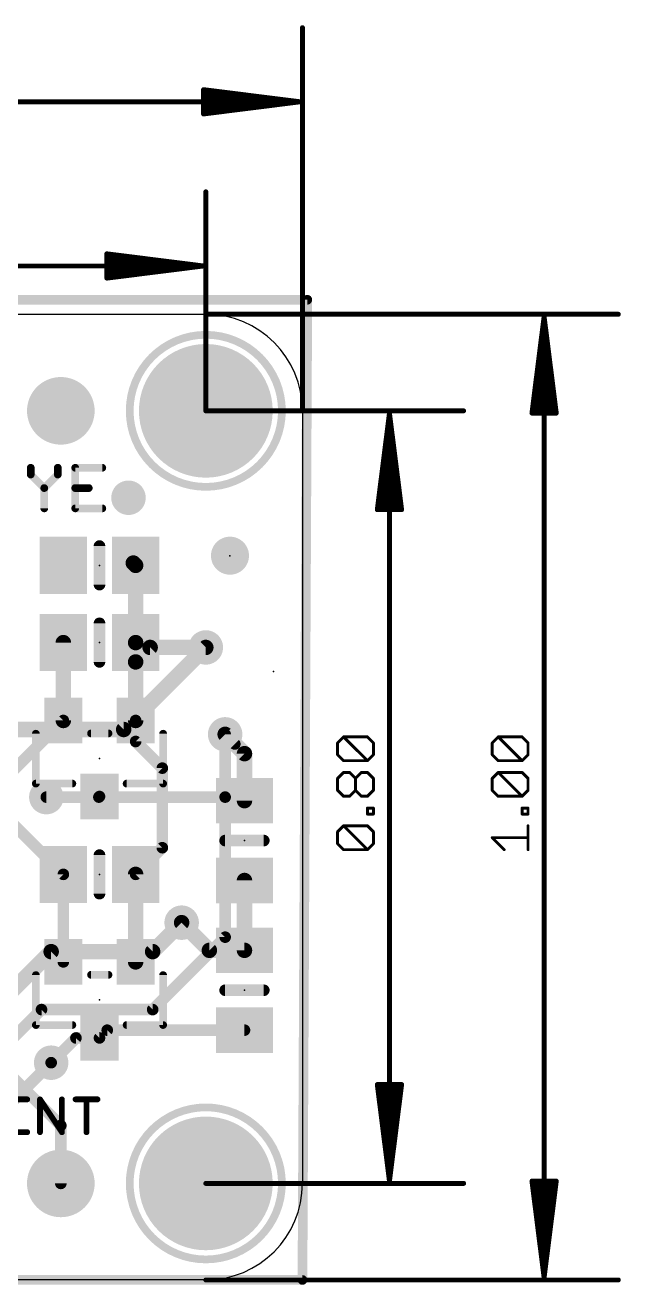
# Model space of a CAD drawing. Extents: x -11.3 to 33.8, y -5.3 to 37.8.
# Drawn here: x 18.11 to 33.77, y -0.13 to 33 of the extents above; entities that cross this region are included whole.
import ezdxf

# ---------------------------------------------------------------- set-up
doc = ezdxf.new("R2010")
doc.units = 0
for name, color, linetype in [('1', 12, 'CONTINUOUS'), ('16', 132, 'CONTINUOUS'), ('17', 110, 'CONTINUOUS'), ('18', 110, 'CONTINUOUS'), ('20', 53, 'CONTINUOUS'), ('21', 40, 'CONTINUOUS'), ('23', 53, 'CONTINUOUS'), ('24', 53, 'CONTINUOUS')]:
    doc.layers.add(name, color=color, linetype=linetype)

# ---------------------------------------------------------------- blocks, each defined once
blk = doc.blocks.new('RECT')
blk.add_solid([(-0.5, -0.5), (0.5, -0.5), (-0.5, 0.5), (0.5, 0.5)])
blk = doc.blocks.new('PIE')
at = {"const_width": 0.5}
blk.add_lwpolyline([(0, -0.25, 1), (0, 0.25, 1), (0, -0.25)], format="xyb", dxfattribs=at)
blk = doc.blocks.new('ROUNDP')
at = {"const_width": 0.5}
blk.add_lwpolyline([(0, -0.25, 1), (0, 0.25, 1), (0, -0.25)], format="xyb", dxfattribs=at)
blk = doc.blocks.new('ROUNDV')
at = {"const_width": 0.5}
blk.add_lwpolyline([(0, -0.25, 1), (0, 0.25, 1), (0, -0.25)], format="xyb", dxfattribs=at)

msp = doc.modelspace()

# ---------------------------------------------------------------- linework, layer by layer
at = {"layer": '1'}
for points, const_width in [([(0.127, 25.781), (25.527, 25.781)], 0.254), ([(25.527, 25.781), (25.4, 0)], 0.254), ([(20.955, 18.857), (21.016, 18.796)], 0.4064), ([(21.016, 18.796), (21.016, 16.764)], 0.4064), ([(19.116, 16.764), (19.116, 14.716)], 0.4064), ([(21.016, 16.764), (21.016, 16.256)], 0.4064), ([(21.397, 16.637), (21.016, 16.256)], 0.4064), ([(22.86, 16.637), (21.397, 16.637)], 0.4064), ([(21.016, 16.256), (21.016, 14.716)], 0.4064), ([(17.227, 12.827), (19.116, 14.716)], 0.3048), ([(21.016, 14.716), (21.016, 14.163)], 0.3048), ([(21.016, 14.163), (21.717, 13.462)], 0.3048), ([(23.876, 13.843), (23.368, 14.351)], 0.4064), ([(23.622, 14.097), (23.368, 14.351)], 0.3048), ([(23.876, 12.607), (23.876, 13.843)], 0.4064), ([(21.717, 13.462), (21.717, 11.369)], 0.3048), ([(20.05, 12.7), (18.669, 12.7)], 0.3048), ([(20.066, 12.716), (20.05, 12.7)], 0.3048), ([(17.592, 12.192), (19.116, 10.668)], 0.3048), ([(21.717, 11.369), (21.016, 10.668)], 0.3048), ([(19.116, 8.366), (19.116, 10.668)], 0.3048), ([(21.016, 10.668), (21.016, 8.366)], 0.4064), ([(23.876, 10.507), (23.876, 8.67)], 0.4064), ([(22.225, 9.398), (22.953, 8.67)], 0.4064), ([(22.953, 8.67), (23.876, 8.67)], 0.4064), ([(20.27, 6.57), (20.066, 6.366)], 0.3048), ([(23.876, 6.57), (20.27, 6.57)], 0.3048), ([(18.796, 5.715), (19.447, 6.366)], 0.3048), ([(19.447, 6.366), (20.066, 6.366)], 0.3048), ([(19.05, 4.064), (17.145, 5.969)], 0.3048), ([(19.05, 2.54), (19.05, 4.064)], 0.3048), ([(25.4, 0), (0, 0)], 0.254)]:
    msp.add_lwpolyline(points, dxfattribs=dict(at, const_width=const_width))
for points, const_width in [([(25.5905, 25.7807, 1), (25.4635, 25.7813)], 0.127), ([(25.527, 25.7175, 1), (25.527, 25.8445)], 0.127), ([(21.0268, 18.9288, 1), (20.8832, 18.7852)], 0.2032), ([(21.1176, 18.796, 1), (20.9144, 18.796)], 0.2032), ([(20.9442, 18.7242, 1), (21.0878, 18.8678)], 0.2032), ([(19.2176, 16.764, 1), (19.0144, 16.764)], 0.2032), ([(21.1176, 16.764, 1), (20.9144, 16.764)], 0.2032), ([(20.9144, 16.764, 1), (21.1176, 16.764)], 0.2032), ([(21.397, 16.7386, 1), (21.397, 16.5354)], 0.2032), ([(21.4688, 16.5652, 1), (21.3252, 16.7088)], 0.2032), ([(22.86, 16.5354, 1), (22.86, 16.7386)], 0.2032), ([(21.1176, 16.256, 1), (20.9144, 16.256)], 0.2032), ([(20.9144, 16.256, 1), (21.1176, 16.256)], 0.2032), ([(20.9442, 16.3278, 1), (21.0878, 16.1842)], 0.2032), ([(19.0144, 14.716, 1), (19.2176, 14.716)], 0.2032), ([(19.1699, 14.6621, 1), (19.0621, 14.7699)], 0.1524), ([(20.9144, 14.716, 1), (21.1176, 14.716)], 0.2032), ([(21.0922, 14.716, 1), (20.9398, 14.716)], 0.1524), ([(21.0699, 14.2169, 1), (20.9621, 14.1091)], 0.1524), ([(23.4398, 14.4228, 1), (23.2962, 14.2792)], 0.2032), ([(23.4219, 14.4049, 1), (23.3141, 14.2971)], 0.1524), ([(20.9398, 14.163, 1), (21.0922, 14.163)], 0.1524), ([(23.5681, 14.0431, 1), (23.6759, 14.1509)], 0.1524), ([(23.9776, 13.843, 1), (23.7744, 13.843)], 0.2032), ([(23.8042, 13.7712, 1), (23.9478, 13.9148)], 0.2032), ([(21.7932, 13.462, 1), (21.6408, 13.462)], 0.1524), ([(21.6631, 13.4081, 1), (21.7709, 13.5159)], 0.1524), ([(18.669, 12.7762, 1), (18.669, 12.6238)], 0.1524), ([(19.9961, 12.7539, 1), (20.1039, 12.6461)], 0.1524), ([(20.1199, 12.6621, 1), (20.0121, 12.7699)], 0.1524), ([(20.05, 12.6238, 1), (20.05, 12.7762)], 0.1524), ([(23.7744, 12.607, 1), (23.9776, 12.607)], 0.2032), ([(21.6408, 11.369, 1), (21.7932, 11.369)], 0.1524), ([(21.7709, 11.3151, 1), (21.6631, 11.4229)], 0.1524), ([(19.1922, 10.668, 1), (19.0398, 10.668)], 0.1524), ([(19.0621, 10.6141, 1), (19.1699, 10.7219)], 0.1524), ([(21.1176, 10.668, 1), (20.9144, 10.668)], 0.2032), ([(20.9621, 10.7219, 1), (21.0699, 10.6141)], 0.1524), ([(23.9776, 10.507, 1), (23.7744, 10.507)], 0.2032), ([(22.2968, 9.4698, 1), (22.1532, 9.3262)], 0.2032), ([(22.953, 8.7716, 1), (22.953, 8.5684)], 0.2032), ([(22.8812, 8.5982, 1), (23.0248, 8.7418)], 0.2032), ([(23.7744, 8.67, 1), (23.9776, 8.67)], 0.2032), ([(23.876, 8.5684, 1), (23.876, 8.7716)], 0.2032), ([(19.0398, 8.366, 1), (19.1922, 8.366)], 0.1524), ([(20.9144, 8.366, 1), (21.1176, 8.366)], 0.2032), ([(20.27, 6.6462, 1), (20.27, 6.4938)], 0.1524), ([(20.3239, 6.5161, 1), (20.2161, 6.6239)], 0.1524), ([(23.876, 6.4938, 1), (23.876, 6.6462)], 0.1524), ([(19.447, 6.4422, 1), (19.447, 6.2898)], 0.1524), ([(19.5009, 6.3121, 1), (19.3931, 6.4199)], 0.1524), ([(20.0121, 6.4199, 1), (20.1199, 6.3121)], 0.1524), ([(20.066, 6.2898, 1), (20.066, 6.4422)], 0.1524), ([(18.7421, 5.7689, 1), (18.8499, 5.6611)], 0.1524), ([(19.1262, 4.064, 1), (18.9738, 4.064)], 0.1524), ([(18.9961, 4.0101, 1), (19.1039, 4.1179)], 0.1524), ([(18.9738, 2.54, 1), (19.1262, 2.54)], 0.1524), ([(25.3365, 0.0003, 1), (25.4635, -0.0003)], 0.127), ([(25.4, -0.0635, 1), (25.4, 0.0635)], 0.127)]:
    msp.add_lwpolyline(points, format="xyb", dxfattribs=dict(at, const_width=const_width))
at = {"layer": '16'}
for points, const_width in [([(0.127, 25.781), (25.527, 25.781)], 0.254), ([(25.527, 25.781), (25.4, 0)], 0.254), ([(20.701, 14.478), (22.86, 16.637)], 0.4064), ([(14.478, 14.478), (20.701, 14.478)], 0.4064), ([(23.368, 14.351), (23.368, 12.7)], 0.3048), ([(18.669, 12.7), (23.368, 12.7)], 0.3048), ([(23.368, 12.7), (23.368, 9.017)], 0.3048), ([(21.463, 8.636), (22.225, 9.398)], 0.4064), ([(23.368, 9.017), (21.463, 7.112)], 0.3048), ([(14.732, 4.572), (18.796, 8.636)], 0.4064), ([(18.796, 8.636), (21.463, 8.636)], 0.4064), ([(18.542, 7.112), (13.97, 2.54)], 0.3048), ([(21.463, 7.112), (18.542, 7.112)], 0.3048), ([(16.51, 3.429), (18.796, 5.715)], 0.3048), ([(25.4, 0), (0, 0)], 0.254)]:
    msp.add_lwpolyline(points, dxfattribs=dict(at, const_width=const_width))
for points, const_width in [([(25.5905, 25.7807, 1), (25.4635, 25.7813)], 0.127), ([(25.527, 25.7175, 1), (25.527, 25.8445)], 0.127), ([(22.9318, 16.5652, 1), (22.7882, 16.7088)], 0.2032), ([(20.6292, 14.5498, 1), (20.7728, 14.4062)], 0.2032), ([(20.701, 14.3764, 1), (20.701, 14.5796)], 0.2032), ([(23.4442, 14.351, 1), (23.2918, 14.351)], 0.1524), ([(18.669, 12.7762, 1), (18.669, 12.6238)], 0.1524), ([(23.4442, 12.7, 1), (23.2918, 12.7)], 0.1524), ([(23.2918, 12.7, 1), (23.4442, 12.7)], 0.1524), ([(23.368, 12.6238, 1), (23.368, 12.7762)], 0.1524), ([(22.2968, 9.3262, 1), (22.1532, 9.4698)], 0.2032), ([(23.2918, 9.017, 1), (23.4442, 9.017)], 0.1524), ([(23.4219, 8.9631, 1), (23.3141, 9.0709)], 0.1524), ([(18.796, 8.7376, 1), (18.796, 8.5344)], 0.2032), ([(18.8678, 8.5642, 1), (18.7242, 8.7078)], 0.2032), ([(21.3912, 8.7078, 1), (21.5348, 8.5642)], 0.2032), ([(21.463, 8.5344, 1), (21.463, 8.7376)], 0.2032), ([(18.542, 7.1882, 1), (18.542, 7.0358)], 0.1524), ([(18.5959, 7.0581, 1), (18.4881, 7.1659)], 0.1524), ([(21.4091, 7.1659, 1), (21.5169, 7.0581)], 0.1524), ([(21.463, 7.0358, 1), (21.463, 7.1882)], 0.1524), ([(18.8499, 5.6611, 1), (18.7421, 5.7689)], 0.1524), ([(25.3365, 0.0003, 1), (25.4635, -0.0003)], 0.127), ([(25.4, -0.0635, 1), (25.4, 0.0635)], 0.127)]:
    msp.add_lwpolyline(points, format="xyb", dxfattribs=dict(at, const_width=const_width))
at = {"layer": '20'}
for p, q in [((2.54, 25.4), (22.86, 25.4)), ((25.4, 22.86), (25.4, 2.54)), ((22.86, 0), (2.54, 0))]:
    msp.add_line(p, q, dxfattribs=at)
for points, const_width in [([(25.4, 22.86), (25.4, 32.938)], 0.13), ([(25.335, 30.988), (22.8, 31.3072)], 0.13), ([(22.8, 31.3072), (22.8, 30.6688)], 0.13), ([(25.335, 30.988), (22.8, 31.248)], 0.13), ([(25.335, 30.988), (22.8, 31.118)], 0.13), ([(0.065, 30.988), (25.335, 30.988)], 0.13), ([(22.8, 30.6688), (25.335, 30.988)], 0.13), ([(22.8, 30.858), (25.335, 30.988)], 0.13), ([(22.8, 30.728), (25.335, 30.988)], 0.13), ([(22.86, 22.86), (22.86, 28.62)], 0.13), ([(22.795, 26.67), (20.26, 26.9892)], 0.13), ([(20.26, 26.9892), (20.26, 26.3508)], 0.13), ([(22.795, 26.67), (20.26, 26.93)], 0.13), ([(22.795, 26.67), (20.26, 26.8)], 0.13), ([(2.605, 26.67), (22.795, 26.67)], 0.13), ([(20.26, 26.3508), (22.795, 26.67)], 0.13), ([(20.26, 26.54), (22.795, 26.67)], 0.13), ([(20.26, 26.41), (22.795, 26.67)], 0.13), ([(22.86, 25.4), (33.7, 25.4)], 0.13), ([(31.75, 25.335), (31.4308, 22.8)], 0.13), ([(31.75, 25.335), (31.49, 22.8)], 0.13), ([(31.75, 25.335), (31.62, 22.8)], 0.13), ([(31.75, 25.335), (31.75, 0.065)], 0.13), ([(32.0692, 22.8), (31.75, 25.335)], 0.13), ([(31.88, 22.8), (31.75, 25.335)], 0.13), ([(32.01, 22.8), (31.75, 25.335)], 0.13), ([(22.86, 22.86), (29.636, 22.86)], 0.13), ([(27.686, 22.795), (27.3668, 20.26)], 0.13), ([(27.686, 22.795), (27.426, 20.26)], 0.13), ([(27.686, 22.795), (27.556, 20.26)], 0.13), ([(27.686, 22.795), (27.686, 2.605)], 0.13), ([(28.0052, 20.26), (27.686, 22.795)], 0.13), ([(27.816, 20.26), (27.686, 22.795)], 0.13), ([(27.946, 20.26), (27.686, 22.795)], 0.13), ([(31.4308, 22.8), (32.0692, 22.8)], 0.13), ([(27.3668, 20.26), (28.0052, 20.26)], 0.13), ([(26.3233, 14.128), (26.4801, 14.2848)], 0.0762), ([(26.4801, 14.2848), (27.1071, 14.2848)], 0.0762), ([(27.1071, 13.6577), (26.4801, 14.2848)], 0.0762), ([(27.1071, 14.2848), (27.2639, 14.128)], 0.0762), ([(30.3873, 14.128), (30.5441, 14.2848)], 0.0762), ([(30.5441, 14.2848), (31.1711, 14.2848)], 0.0762), ([(31.1711, 13.6577), (30.5441, 14.2848)], 0.0762), ([(31.1711, 14.2848), (31.3279, 14.128)], 0.0762), ([(26.3233, 13.8145), (26.3233, 14.128)], 0.0762), ([(27.2639, 14.128), (27.2639, 13.8145)], 0.0762), ([(30.3873, 13.8145), (30.3873, 14.128)], 0.0762), ([(31.3279, 14.128), (31.3279, 13.8145)], 0.0762), ([(26.4801, 13.6577), (26.3233, 13.8145)], 0.0762), ([(27.1071, 13.6577), (26.4801, 13.6577)], 0.0762), ([(27.2639, 13.8145), (27.1071, 13.6577)], 0.0762), ([(30.5441, 13.6577), (30.3873, 13.8145)], 0.0762), ([(31.1711, 13.6577), (30.5441, 13.6577)], 0.0762), ([(31.3279, 13.8145), (31.1711, 13.6577)], 0.0762), ([(26.3233, 13.1925), (26.4801, 13.3492)], 0.0762), ([(26.4801, 13.3492), (26.6368, 13.3492)], 0.0762), ([(26.6368, 13.3492), (26.7936, 13.1925)], 0.0762), ([(26.7936, 13.1925), (26.9504, 13.3492)], 0.0762), ([(26.9504, 13.3492), (27.1071, 13.3492)], 0.0762), ([(27.1071, 13.3492), (27.2639, 13.1925)], 0.0762), ([(30.3873, 13.1925), (30.5441, 13.3492)], 0.0762), ([(30.5441, 13.3492), (31.1711, 13.3492)], 0.0762), ([(31.1711, 12.7222), (30.5441, 13.3492)], 0.0762), ([(31.1711, 13.3492), (31.3279, 13.1925)], 0.0762), ([(26.3233, 12.8789), (26.3233, 13.1925)], 0.0762), ([(26.7936, 12.8789), (26.7936, 13.1925)], 0.0762), ([(27.2639, 13.1925), (27.2639, 12.8789)], 0.0762), ([(30.3873, 12.8789), (30.3873, 13.1925)], 0.0762), ([(31.3279, 13.1925), (31.3279, 12.8789)], 0.0762), ([(26.4801, 12.7222), (26.3233, 12.8789)], 0.0762), ([(26.6368, 12.7222), (26.4801, 12.7222)], 0.0762), ([(26.7936, 12.8789), (26.6368, 12.7222)], 0.0762), ([(26.9504, 12.7222), (26.7936, 12.8789)], 0.0762), ([(27.1071, 12.7222), (26.9504, 12.7222)], 0.0762), ([(27.2639, 12.8789), (27.1071, 12.7222)], 0.0762), ([(30.5441, 12.7222), (30.3873, 12.8789)], 0.0762), ([(31.1711, 12.7222), (30.5441, 12.7222)], 0.0762), ([(31.3279, 12.8789), (31.1711, 12.7222)], 0.0762), ([(27.1071, 12.2544), (27.1071, 12.4112)], 0.0762), ([(27.1071, 12.4112), (27.2639, 12.4112)], 0.0762), ([(27.2639, 12.2544), (27.1071, 12.2544)], 0.0762), ([(27.2639, 12.4112), (27.2639, 12.2544)], 0.0762), ([(31.1711, 12.2544), (31.1711, 12.4112)], 0.0762), ([(31.1711, 12.4112), (31.3279, 12.4112)], 0.0762), ([(31.3279, 12.2544), (31.1711, 12.2544)], 0.0762), ([(31.3279, 12.4112), (31.3279, 12.2544)], 0.0762), ([(26.3233, 11.7892), (26.4801, 11.946)], 0.0762), ([(26.4801, 11.946), (27.1071, 11.946)], 0.0762), ([(27.1071, 11.3189), (26.4801, 11.946)], 0.0762), ([(27.1071, 11.946), (27.2639, 11.7892)], 0.0762), ([(31.3279, 11.3189), (31.3279, 11.946)], 0.0762), ([(26.3233, 11.4757), (26.3233, 11.7892)], 0.0762), ([(27.2639, 11.7892), (27.2639, 11.4757)], 0.0762), ([(30.7008, 11.3189), (30.3873, 11.6324)], 0.0762), ([(30.3873, 11.6324), (31.3279, 11.6324)], 0.0762), ([(26.4801, 11.3189), (26.3233, 11.4757)], 0.0762), ([(27.1071, 11.3189), (26.4801, 11.3189)], 0.0762), ([(27.2639, 11.4757), (27.1071, 11.3189)], 0.0762), ([(27.686, 2.605), (27.3668, 5.14)], 0.13), ([(27.3668, 5.14), (28.0052, 5.14)], 0.13), ([(27.686, 2.605), (27.426, 5.14)], 0.13), ([(27.686, 2.605), (27.556, 5.14)], 0.13), ([(28.0052, 5.14), (27.686, 2.605)], 0.13), ([(27.816, 5.14), (27.686, 2.605)], 0.13), ([(27.946, 5.14), (27.686, 2.605)], 0.13), ([(31.75, 0.065), (31.4308, 2.6)], 0.13), ([(31.4308, 2.6), (32.0692, 2.6)], 0.13), ([(31.75, 0.065), (31.49, 2.6)], 0.13), ([(31.75, 0.065), (31.62, 2.6)], 0.13), ([(32.0692, 2.6), (31.75, 0.065)], 0.13), ([(31.88, 2.6), (31.75, 0.065)], 0.13), ([(32.01, 2.6), (31.75, 0.065)], 0.13), ([(22.86, 2.54), (29.636, 2.54)], 0.13), ([(22.86, 0), (33.7, 0)], 0.13)]:
    msp.add_lwpolyline(points, dxfattribs=dict(at, const_width=const_width))
for points, const_width in [([(25.4325, 32.938, 1), (25.3675, 32.938)], 0.065), ([(22.8041, 31.3395, 1), (22.7959, 31.275)], 0.065), ([(22.8325, 31.3072, 1), (22.7675, 31.3072)], 0.065), ([(22.8033, 31.2803, 1), (22.7967, 31.2157)], 0.065), ([(22.8017, 31.1505, 1), (22.7983, 31.0855)], 0.065), ([(22.7983, 30.8905, 1), (22.8017, 30.8255)], 0.065), ([(25.3391, 30.9558, 1), (25.3309, 31.0202)], 0.065), ([(25.3309, 30.9558, 1), (25.3391, 31.0202)], 0.065), ([(25.3383, 30.9557, 1), (25.3317, 31.0203)], 0.065), ([(25.3317, 30.9557, 1), (25.3383, 31.0203)], 0.065), ([(25.3333, 30.9555, 1), (25.3367, 31.0205)], 0.065), ([(25.3367, 30.9555, 1), (25.3333, 31.0205)], 0.065), ([(25.335, 30.9555, 1), (25.335, 31.0205)], 0.065), ([(22.7967, 30.7603, 1), (22.8033, 30.6957)], 0.065), ([(22.7959, 30.701, 1), (22.8041, 30.6365)], 0.065), ([(22.7675, 30.6688, 1), (22.8325, 30.6688)], 0.065), ([(22.8925, 28.62, 1), (22.8275, 28.62)], 0.065), ([(20.2641, 27.0215, 1), (20.2559, 26.957)], 0.065), ([(20.2925, 26.9892, 1), (20.2275, 26.9892)], 0.065), ([(20.2633, 26.9623, 1), (20.2567, 26.8977)], 0.065), ([(20.2617, 26.8325, 1), (20.2583, 26.7675)], 0.065), ([(20.2583, 26.5725, 1), (20.2617, 26.5075)], 0.065), ([(22.7991, 26.6378, 1), (22.7909, 26.7022)], 0.065), ([(22.7909, 26.6378, 1), (22.7991, 26.7022)], 0.065), ([(22.7983, 26.6377, 1), (22.7917, 26.7023)], 0.065), ([(22.7917, 26.6377, 1), (22.7983, 26.7023)], 0.065), ([(22.7933, 26.6375, 1), (22.7967, 26.7025)], 0.065), ([(22.7967, 26.6375, 1), (22.7933, 26.7025)], 0.065), ([(22.795, 26.6375, 1), (22.795, 26.7025)], 0.065), ([(20.2567, 26.4423, 1), (20.2633, 26.3777)], 0.065), ([(20.2559, 26.383, 1), (20.2641, 26.3185)], 0.065), ([(20.2275, 26.3508, 1), (20.2925, 26.3508)], 0.065), ([(22.86, 25.4325, 1), (22.86, 25.3675)], 0.065), ([(31.7825, 25.335, 1), (31.7175, 25.335)], 0.065), ([(31.7822, 25.3391, 1), (31.7178, 25.3309)], 0.065), ([(31.7825, 25.3333, 1), (31.7175, 25.3367)], 0.065), ([(31.7825, 25.3367, 1), (31.7175, 25.3333)], 0.065), ([(31.7823, 25.3383, 1), (31.7177, 25.3317)], 0.065), ([(31.7823, 25.3317, 1), (31.7177, 25.3383)], 0.065), ([(31.7822, 25.3309, 1), (31.7178, 25.3391)], 0.065), ([(33.7, 25.3675, 1), (33.7, 25.4325)], 0.065), ([(22.86, 22.8925, 1), (22.86, 22.8275)], 0.065), ([(22.8275, 22.86, 1), (22.8925, 22.86)], 0.065), ([(25.3675, 22.86, 1), (25.4325, 22.86)], 0.065), ([(27.7185, 22.795, 1), (27.6535, 22.795)], 0.065), ([(27.7182, 22.7991, 1), (27.6538, 22.7909)], 0.065), ([(27.7185, 22.7933, 1), (27.6535, 22.7967)], 0.065), ([(27.7185, 22.7967, 1), (27.6535, 22.7933)], 0.065), ([(27.7183, 22.7983, 1), (27.6537, 22.7917)], 0.065), ([(27.7183, 22.7917, 1), (27.6537, 22.7983)], 0.065), ([(27.7182, 22.7909, 1), (27.6538, 22.7991)], 0.065), ([(29.636, 22.8275, 1), (29.636, 22.8925)], 0.065), ([(31.4308, 22.8325, 1), (31.4308, 22.7675)], 0.065), ([(32.0692, 22.7675, 1), (32.0692, 22.8325)], 0.065), ([(31.3985, 22.8041, 1), (31.463, 22.7959)], 0.065), ([(31.4577, 22.8033, 1), (31.5223, 22.7967)], 0.065), ([(31.5875, 22.8017, 1), (31.6525, 22.7983)], 0.065), ([(31.8475, 22.7983, 1), (31.9125, 22.8017)], 0.065), ([(31.9777, 22.7967, 1), (32.0423, 22.8033)], 0.065), ([(32.037, 22.7959, 1), (32.1015, 22.8041)], 0.065), ([(27.3345, 20.2641, 1), (27.399, 20.2559)], 0.065), ([(27.3668, 20.2925, 1), (27.3668, 20.2275)], 0.065), ([(27.3937, 20.2633, 1), (27.4583, 20.2567)], 0.065), ([(27.5235, 20.2617, 1), (27.5885, 20.2583)], 0.065), ([(27.7835, 20.2583, 1), (27.8485, 20.2617)], 0.065), ([(27.9137, 20.2567, 1), (27.9783, 20.2633)], 0.065), ([(27.973, 20.2559, 1), (28.0375, 20.2641)], 0.065), ([(28.0052, 20.2275, 1), (28.0052, 20.2925)], 0.065), ([(26.4801, 14.3038, 1), (26.4801, 14.2657)], 0.0381), ([(26.4935, 14.2982, 1), (26.4666, 14.2713)], 0.0381), ([(26.4935, 14.2713, 1), (26.4666, 14.2982)], 0.0381), ([(27.1206, 14.2982, 1), (27.0937, 14.2713)], 0.0381), ([(27.1071, 14.2657, 1), (27.1071, 14.3038)], 0.0381), ([(30.5441, 14.3038, 1), (30.5441, 14.2657)], 0.0381), ([(30.5575, 14.2982, 1), (30.5306, 14.2713)], 0.0381), ([(30.5575, 14.2713, 1), (30.5306, 14.2982)], 0.0381), ([(31.1846, 14.2982, 1), (31.1577, 14.2713)], 0.0381), ([(31.1711, 14.2657, 1), (31.1711, 14.3038)], 0.0381), ([(26.3423, 14.128, 1), (26.3042, 14.128)], 0.0381), ([(26.3098, 14.1415, 1), (26.3368, 14.1145)], 0.0381), ([(27.2829, 14.128, 1), (27.2448, 14.128)], 0.0381), ([(27.2504, 14.1145, 1), (27.2774, 14.1415)], 0.0381), ([(30.4063, 14.128, 1), (30.3682, 14.128)], 0.0381), ([(30.3738, 14.1415, 1), (30.4008, 14.1145)], 0.0381), ([(31.347, 14.128, 1), (31.3089, 14.128)], 0.0381), ([(31.3144, 14.1145, 1), (31.3414, 14.1415)], 0.0381), ([(26.3368, 13.8279, 1), (26.3098, 13.801)], 0.0381), ([(26.3042, 13.8145, 1), (26.3423, 13.8145)], 0.0381), ([(26.4801, 13.6767, 1), (26.4801, 13.6386)], 0.0381), ([(26.4666, 13.6442, 1), (26.4935, 13.6712)], 0.0381), ([(27.0937, 13.6712, 1), (27.1206, 13.6442)], 0.0381), ([(27.0937, 13.6442, 1), (27.1206, 13.6712)], 0.0381), ([(27.1071, 13.6386, 1), (27.1071, 13.6767)], 0.0381), ([(27.2448, 13.8145, 1), (27.2829, 13.8145)], 0.0381), ([(27.2774, 13.801, 1), (27.2504, 13.8279)], 0.0381), ([(30.4008, 13.8279, 1), (30.3738, 13.801)], 0.0381), ([(30.3682, 13.8145, 1), (30.4063, 13.8145)], 0.0381), ([(30.5441, 13.6767, 1), (30.5441, 13.6386)], 0.0381), ([(30.5306, 13.6442, 1), (30.5575, 13.6712)], 0.0381), ([(31.1577, 13.6712, 1), (31.1846, 13.6442)], 0.0381), ([(31.1577, 13.6442, 1), (31.1846, 13.6712)], 0.0381), ([(31.1711, 13.6386, 1), (31.1711, 13.6767)], 0.0381), ([(31.3089, 13.8145, 1), (31.347, 13.8145)], 0.0381), ([(31.3414, 13.801, 1), (31.3144, 13.8279)], 0.0381), ([(26.4801, 13.3683, 1), (26.4801, 13.3302)], 0.0381), ([(26.4935, 13.3358, 1), (26.4666, 13.3627)], 0.0381), ([(26.6503, 13.3627, 1), (26.6234, 13.3358)], 0.0381), ([(26.6368, 13.3302, 1), (26.6368, 13.3683)], 0.0381), ([(26.9504, 13.3683, 1), (26.9504, 13.3302)], 0.0381), ([(26.9638, 13.3358, 1), (26.9369, 13.3627)], 0.0381), ([(27.1206, 13.3627, 1), (27.0937, 13.3358)], 0.0381), ([(27.1071, 13.3302, 1), (27.1071, 13.3683)], 0.0381), ([(30.5441, 13.3683, 1), (30.5441, 13.3302)], 0.0381), ([(30.5575, 13.3627, 1), (30.5306, 13.3358)], 0.0381), ([(30.5575, 13.3358, 1), (30.5306, 13.3627)], 0.0381), ([(31.1846, 13.3627, 1), (31.1577, 13.3358)], 0.0381), ([(31.1711, 13.3302, 1), (31.1711, 13.3683)], 0.0381), ([(26.3423, 13.1925, 1), (26.3042, 13.1925)], 0.0381), ([(26.3098, 13.2059, 1), (26.3368, 13.179)], 0.0381), ([(26.8127, 13.1925, 1), (26.7746, 13.1925)], 0.0381), ([(26.7801, 13.2059, 1), (26.8071, 13.179)], 0.0381), ([(26.7801, 13.179, 1), (26.8071, 13.2059)], 0.0381), ([(27.2829, 13.1925, 1), (27.2448, 13.1925)], 0.0381), ([(27.2504, 13.179, 1), (27.2774, 13.2059)], 0.0381), ([(30.4063, 13.1925, 1), (30.3682, 13.1925)], 0.0381), ([(30.3738, 13.2059, 1), (30.4008, 13.179)], 0.0381), ([(31.347, 13.1925, 1), (31.3089, 13.1925)], 0.0381), ([(31.3144, 13.179, 1), (31.3414, 13.2059)], 0.0381), ([(26.3368, 12.8924, 1), (26.3098, 12.8655)], 0.0381), ([(26.3042, 12.8789, 1), (26.3423, 12.8789)], 0.0381), ([(26.4801, 12.7412, 1), (26.4801, 12.7031)], 0.0381), ([(26.4666, 12.7087, 1), (26.4935, 12.7356)], 0.0381), ([(26.6234, 12.7356, 1), (26.6503, 12.7087)], 0.0381), ([(26.6368, 12.7031, 1), (26.6368, 12.7412)], 0.0381), ([(26.8071, 12.8924, 1), (26.7801, 12.8655)], 0.0381), ([(26.7746, 12.8789, 1), (26.8127, 12.8789)], 0.0381), ([(26.8071, 12.8655, 1), (26.7801, 12.8924)], 0.0381), ([(26.9504, 12.7412, 1), (26.9504, 12.7031)], 0.0381), ([(26.9369, 12.7087, 1), (26.9638, 12.7356)], 0.0381), ([(27.0937, 12.7356, 1), (27.1206, 12.7087)], 0.0381), ([(27.1071, 12.7031, 1), (27.1071, 12.7412)], 0.0381), ([(27.2448, 12.8789, 1), (27.2829, 12.8789)], 0.0381), ([(27.2774, 12.8655, 1), (27.2504, 12.8924)], 0.0381), ([(30.4008, 12.8924, 1), (30.3738, 12.8655)], 0.0381), ([(30.3682, 12.8789, 1), (30.4063, 12.8789)], 0.0381), ([(30.5441, 12.7412, 1), (30.5441, 12.7031)], 0.0381), ([(30.5306, 12.7087, 1), (30.5575, 12.7356)], 0.0381), ([(31.1577, 12.7356, 1), (31.1846, 12.7087)], 0.0381), ([(31.1577, 12.7087, 1), (31.1846, 12.7356)], 0.0381), ([(31.1711, 12.7031, 1), (31.1711, 12.7412)], 0.0381), ([(31.3089, 12.8789, 1), (31.347, 12.8789)], 0.0381), ([(31.3414, 12.8655, 1), (31.3144, 12.8924)], 0.0381), ([(27.1071, 12.4302, 1), (27.1071, 12.3921)], 0.0381), ([(27.1071, 12.2735, 1), (27.1071, 12.2354)], 0.0381), ([(27.1262, 12.4112, 1), (27.0881, 12.4112)], 0.0381), ([(27.0881, 12.2544, 1), (27.1262, 12.2544)], 0.0381), ([(27.2829, 12.4112, 1), (27.2448, 12.4112)], 0.0381), ([(27.2448, 12.2544, 1), (27.2829, 12.2544)], 0.0381), ([(27.2639, 12.3921, 1), (27.2639, 12.4302)], 0.0381), ([(27.2639, 12.2354, 1), (27.2639, 12.2735)], 0.0381), ([(31.1711, 12.4302, 1), (31.1711, 12.3921)], 0.0381), ([(31.1711, 12.2735, 1), (31.1711, 12.2354)], 0.0381), ([(31.1902, 12.4112, 1), (31.1521, 12.4112)], 0.0381), ([(31.1521, 12.2544, 1), (31.1902, 12.2544)], 0.0381), ([(31.347, 12.4112, 1), (31.3089, 12.4112)], 0.0381), ([(31.3089, 12.2544, 1), (31.347, 12.2544)], 0.0381), ([(31.3279, 12.3921, 1), (31.3279, 12.4302)], 0.0381), ([(31.3279, 12.2354, 1), (31.3279, 12.2735)], 0.0381), ([(26.4801, 11.965, 1), (26.4801, 11.9269)], 0.0381), ([(26.4935, 11.9594, 1), (26.4666, 11.9325)], 0.0381), ([(26.4935, 11.9325, 1), (26.4666, 11.9594)], 0.0381), ([(27.1206, 11.9594, 1), (27.0937, 11.9325)], 0.0381), ([(27.1071, 11.9269, 1), (27.1071, 11.965)], 0.0381), ([(31.347, 11.946, 1), (31.3089, 11.946)], 0.0381), ([(26.3423, 11.7892, 1), (26.3042, 11.7892)], 0.0381), ([(26.3098, 11.8027, 1), (26.3368, 11.7757)], 0.0381), ([(27.2829, 11.7892, 1), (27.2448, 11.7892)], 0.0381), ([(27.2504, 11.7757, 1), (27.2774, 11.8027)], 0.0381), ([(30.4008, 11.6459, 1), (30.3738, 11.619)], 0.0381), ([(30.3873, 11.6515, 1), (30.3873, 11.6134)], 0.0381), ([(31.3279, 11.6134, 1), (31.3279, 11.6515)], 0.0381), ([(26.3368, 11.4891, 1), (26.3098, 11.4622)], 0.0381), ([(26.3042, 11.4757, 1), (26.3423, 11.4757)], 0.0381), ([(26.4801, 11.3379, 1), (26.4801, 11.2998)], 0.0381), ([(26.4666, 11.3054, 1), (26.4935, 11.3324)], 0.0381), ([(27.0937, 11.3324, 1), (27.1206, 11.3054)], 0.0381), ([(27.0937, 11.3054, 1), (27.1206, 11.3324)], 0.0381), ([(27.1071, 11.2998, 1), (27.1071, 11.3379)], 0.0381), ([(27.2448, 11.4757, 1), (27.2829, 11.4757)], 0.0381), ([(27.2774, 11.4622, 1), (27.2504, 11.4891)], 0.0381), ([(30.6874, 11.3054, 1), (30.7143, 11.3324)], 0.0381), ([(31.3089, 11.3189, 1), (31.347, 11.3189)], 0.0381), ([(27.399, 5.1441, 1), (27.3345, 5.1359)], 0.065), ([(27.3668, 5.1725, 1), (27.3668, 5.1075)], 0.065), ([(27.4583, 5.1433, 1), (27.3937, 5.1367)], 0.065), ([(27.5885, 5.1417, 1), (27.5235, 5.1383)], 0.065), ([(27.8485, 5.1383, 1), (27.7835, 5.1417)], 0.065), ([(27.9783, 5.1367, 1), (27.9137, 5.1433)], 0.065), ([(28.0375, 5.1359, 1), (27.973, 5.1441)], 0.065), ([(28.0052, 5.1075, 1), (28.0052, 5.1725)], 0.065), ([(31.463, 2.6041, 1), (31.3985, 2.5959)], 0.065), ([(31.4308, 2.6325, 1), (31.4308, 2.5675)], 0.065), ([(31.5223, 2.6033, 1), (31.4577, 2.5967)], 0.065), ([(31.6525, 2.6017, 1), (31.5875, 2.5983)], 0.065), ([(31.9125, 2.5983, 1), (31.8475, 2.6017)], 0.065), ([(32.0423, 2.5967, 1), (31.9777, 2.6033)], 0.065), ([(32.1015, 2.5959, 1), (32.037, 2.6041)], 0.065), ([(32.0692, 2.5675, 1), (32.0692, 2.6325)], 0.065), ([(22.86, 2.5725, 1), (22.86, 2.5075)], 0.065), ([(27.6538, 2.6091, 1), (27.7182, 2.6009)], 0.065), ([(27.6537, 2.6083, 1), (27.7183, 2.6017)], 0.065), ([(27.6535, 2.6033, 1), (27.7185, 2.6067)], 0.065), ([(27.6535, 2.6067, 1), (27.7185, 2.6033)], 0.065), ([(27.6535, 2.605, 1), (27.7185, 2.605)], 0.065), ([(27.6537, 2.6017, 1), (27.7183, 2.6083)], 0.065), ([(27.6538, 2.6009, 1), (27.7182, 2.6091)], 0.065), ([(29.636, 2.5075, 1), (29.636, 2.5725)], 0.065), ([(22.86, 0.0325, 1), (22.86, -0.0325)], 0.065), ([(31.7178, 0.0691, 1), (31.7822, 0.0609)], 0.065), ([(31.7177, 0.0683, 1), (31.7823, 0.0617)], 0.065), ([(31.7175, 0.0633, 1), (31.7825, 0.0667)], 0.065), ([(31.7175, 0.0667, 1), (31.7825, 0.0633)], 0.065), ([(31.7175, 0.065, 1), (31.7825, 0.065)], 0.065), ([(31.7177, 0.0617, 1), (31.7823, 0.0683)], 0.065), ([(31.7178, 0.0609, 1), (31.7822, 0.0691)], 0.065), ([(33.7, -0.0325, 1), (33.7, 0.0325)], 0.065)]:
    msp.add_lwpolyline(points, format="xyb", dxfattribs=dict(at, const_width=const_width))
for centre, start, end in [((22.86, 22.86), 0, 90), ((22.86, 2.54), 270, 0)]:
    msp.add_arc(centre, 2.54, start, end, dxfattribs=at)
at = {"layer": '21'}
for points, const_width in [([(22.86, 20.86, 1), (22.86, 24.86, 1), (22.86, 20.86)], 0.2032), ([(18.2947, 21.2203, 1), (18.2228, 21.1484)], 0.1016), ([(18.3096, 21.3623, 1), (18.208, 21.3623)], 0.1016), ([(18.208, 21.1844, 1), (18.3096, 21.1844)], 0.1016), ([(19.0214, 21.3623, 1), (18.9198, 21.3623)], 0.1016), ([(18.9198, 21.1844, 1), (19.0214, 21.1844)], 0.1016), ([(19.0065, 21.1484, 1), (18.9347, 21.2203)], 0.1016), ([(19.4282, 21.4131, 1), (19.4282, 21.3115)], 0.1016), ([(19.479, 21.3623, 1), (19.3774, 21.3623)], 0.1016), ([(20.14, 21.3115, 1), (20.14, 21.4131)], 0.1016), ([(18.6655, 20.8285, 1), (18.5639, 20.8285)], 0.1016), ([(18.5788, 20.8644, 1), (18.6506, 20.7925)], 0.1016), ([(18.5788, 20.7925, 1), (18.6506, 20.8644)], 0.1016), ([(19.4282, 20.8793, 1), (19.4282, 20.7777)], 0.1016), ([(19.7841, 20.7777, 1), (19.7841, 20.8793)], 0.1016), ([(18.5639, 20.2946, 1), (18.6655, 20.2946)], 0.1016), ([(19.4282, 20.3454, 1), (19.4282, 20.2438)], 0.1016), ([(19.3774, 20.2946, 1), (19.479, 20.2946)], 0.1016), ([(20.14, 20.2438, 1), (20.14, 20.3454)], 0.1016), ([(20.1422, 19.304, 1), (19.9898, 19.304)], 0.1524), ([(19.9898, 18.288, 1), (20.1422, 18.288)], 0.1524), ([(20.1422, 17.272, 1), (19.9898, 17.272)], 0.1524), ([(19.9898, 16.256, 1), (20.1422, 16.256)], 0.1524), ([(18.4444, 14.3684, 1), (18.3428, 14.3684)], 0.1016), ([(19.8436, 14.4272, 1), (19.8436, 14.3256)], 0.1016), ([(20.3024, 14.3256, 1), (20.3024, 14.4272)], 0.1016), ([(21.7892, 14.3684, 1), (21.6876, 14.3684)], 0.1016), ([(18.3936, 13.1064, 1), (18.3936, 13.0048)], 0.1016), ([(18.3428, 13.0556, 1), (18.4444, 13.0556)], 0.1016), ([(19.3524, 13.0048, 1), (19.3524, 13.1064)], 0.1016), ([(20.7796, 13.1064, 1), (20.7796, 13.0048)], 0.1016), ([(21.6876, 13.0556, 1), (21.7892, 13.0556)], 0.1016), ([(21.7384, 13.0048, 1), (21.7384, 13.1064)], 0.1016), ([(23.368, 11.6332, 1), (23.368, 11.4808)], 0.1524), ([(24.384, 11.4808, 1), (24.384, 11.6332)], 0.1524), ([(20.1422, 11.176, 1), (19.9898, 11.176)], 0.1524), ([(19.9898, 10.16, 1), (20.1422, 10.16)], 0.1524), ([(18.4444, 8.0184, 1), (18.3428, 8.0184)], 0.1016), ([(19.8436, 8.0772, 1), (19.8436, 7.9756)], 0.1016), ([(20.3024, 7.9756, 1), (20.3024, 8.0772)], 0.1016), ([(21.7892, 8.0184, 1), (21.6876, 8.0184)], 0.1016), ([(23.368, 7.6962, 1), (23.368, 7.5438)], 0.1524), ([(24.384, 7.5438, 1), (24.384, 7.6962)], 0.1524), ([(18.3936, 6.7564, 1), (18.3936, 6.6548)], 0.1016), ([(18.3428, 6.7056, 1), (18.4444, 6.7056)], 0.1016), ([(19.3524, 6.6548, 1), (19.3524, 6.7564)], 0.1016), ([(20.7796, 6.7564, 1), (20.7796, 6.6548)], 0.1016), ([(21.6876, 6.7056, 1), (21.7892, 6.7056)], 0.1016), ([(21.7384, 6.6548, 1), (21.7384, 6.7564)], 0.1016), ([(18.167, 4.7124, 1), (18.167, 4.7886)], 0.0762), ([(18.5342, 4.7717, 1), (18.4708, 4.7294)], 0.0762), ([(18.5406, 4.7505, 1), (18.4644, 4.7505)], 0.0762), ([(19.1168, 4.7505, 1), (19.0406, 4.7505)], 0.0762), ([(19.438, 4.7886, 1), (19.438, 4.7124)], 0.0762), ([(19.7643, 4.7505, 1), (19.6881, 4.7505)], 0.0762), ([(20.0143, 4.7124, 1), (20.0143, 4.7886)], 0.0762), ([(22.86, 0.54, 1), (22.86, 4.54, 1), (22.86, 0.54)], 0.2032), ([(18.167, 3.8481, 1), (18.167, 3.9243)], 0.0762), ([(18.4644, 3.8862, 1), (18.5406, 3.8862)], 0.0762), ([(19.0406, 3.8862, 1), (19.1168, 3.8862)], 0.0762), ([(19.047, 3.8651, 1), (19.1104, 3.9073)], 0.0762), ([(19.6881, 3.8862, 1), (19.7643, 3.8862)], 0.0762)]:
    msp.add_lwpolyline(points, format="xyb", dxfattribs=dict(at, const_width=const_width))
for points, const_width in [([(18.2588, 21.3623), (18.2588, 21.1844)], 0.2032), ([(18.2588, 21.1844), (18.6147, 20.8285)], 0.2032), ([(18.6147, 20.8285), (18.9706, 21.1844)], 0.2032), ([(18.9706, 21.1844), (18.9706, 21.3623)], 0.2032), ([(20.14, 21.3623), (19.4282, 21.3623)], 0.2032), ([(19.4282, 21.3623), (19.4282, 20.2946)], 0.2032), ([(18.6147, 20.8285), (18.6147, 20.2946)], 0.2032), ([(19.4282, 20.8285), (19.7841, 20.8285)], 0.2032), ([(19.4282, 20.2946), (20.14, 20.2946)], 0.2032), ([(20.066, 18.288), (20.066, 19.304)], 0.3048), ([(20.066, 17.272), (20.066, 16.256)], 0.3048), ([(18.3936, 13.0556), (18.3936, 14.3684)], 0.2032), ([(19.8436, 14.3764), (20.3024, 14.3764)], 0.2032), ([(21.7384, 14.3684), (21.7384, 13.0556)], 0.2032), ([(19.3524, 13.0556), (18.3936, 13.0556)], 0.2032), ([(21.7384, 13.0556), (20.7796, 13.0556)], 0.2032), ([(24.384, 11.557), (23.368, 11.557)], 0.3048), ([(20.066, 11.176), (20.066, 10.16)], 0.3048), ([(18.3936, 6.7056), (18.3936, 8.0184)], 0.2032), ([(19.8436, 8.0264), (20.3024, 8.0264)], 0.2032), ([(21.7384, 8.0184), (21.7384, 6.7056)], 0.2032), ([(23.368, 7.62), (24.384, 7.62)], 0.3048), ([(19.3524, 6.7056), (18.3936, 6.7056)], 0.2032), ([(21.7384, 6.7056), (20.7796, 6.7056)], 0.2032), ([(17.8788, 4.7505), (18.167, 4.7505)], 0.1524), ([(18.5025, 3.8862), (18.5025, 4.7505)], 0.1524), ([(18.5025, 4.7505), (19.0787, 3.8862)], 0.1524), ([(19.0787, 3.8862), (19.0787, 4.7505)], 0.1524), ([(19.438, 4.7505), (20.0143, 4.7505)], 0.1524), ([(19.7262, 3.8862), (19.7262, 4.7505)], 0.1524), ([(17.8788, 3.8862), (18.167, 3.8862)], 0.1524)]:
    msp.add_lwpolyline(points, dxfattribs=dict(at, const_width=const_width))
at = {"layer": '23'}
for p in [(22.86, 22.86), (23.495, 19.05), (20.066, 18.796), (20.066, 16.764), (20.066, 13.716), (23.876, 11.557), (20.066, 10.668), (23.876, 7.62), (20.066, 7.366), (22.86, 2.54)]:
    msp.add_point(p, dxfattribs=at)
at = {"layer": '24'}
msp.add_point((24.638, 16.002), dxfattribs=at)

# ---------------------------------------------------------------- block references
at = {"layer": '1'}
msp.add_blockref('PIE', (23.495, 19.05), dxfattribs=at)
at = {"layer": '1', "yscale": 1.5}
for p, xscale, rotation in [((19.116, 18.796), 1.24, 180), ((21.016, 18.796), 1.24, 180), ((23.876, 12.607), 1.2, 270), ((23.876, 10.507), 1.2, 270), ((23.876, 8.67), 1.2, 90), ((23.876, 6.57), 1.2, 90)]:
    msp.add_blockref('RECT', p, dxfattribs=dict(at, xscale=xscale, rotation=rotation))
at = {"layer": '1', "xscale": 1.24, "yscale": 1.5}
for p in [(19.116, 16.764), (21.016, 16.764), (19.116, 10.668), (21.016, 10.668)]:
    msp.add_blockref('RECT', p, dxfattribs=at)
at = {"layer": '1', "yscale": 1.2, "rotation": 180}
for p in [(19.116, 14.716), (21.016, 14.716), (20.066, 12.716), (19.116, 8.366), (21.016, 8.366), (20.066, 6.366)]:
    msp.add_blockref('RECT', p, dxfattribs=at)
at = {"layer": '17', "xscale": 3.516, "yscale": 3.516}
for p in [(22.86, 22.86), (22.86, 22.86), (22.86, 2.54), (22.86, 2.54)]:
    msp.add_blockref('ROUNDP', p, dxfattribs=at)
at = {"layer": '17', "xscale": 1.778, "yscale": 1.778, "rotation": 90}
for p in [(19.05, 22.86), (19.05, 22.86), (19.05, 2.54), (19.05, 2.54)]:
    msp.add_blockref('ROUNDP', p, dxfattribs=at)
at = {"layer": '18', "xscale": 0.9064, "yscale": 0.9064}
for p in [(20.828, 20.574), (20.828, 20.574), (22.86, 16.637), (22.86, 16.637), (23.368, 14.351), (23.368, 14.351), (18.669, 12.7), (18.669, 12.7), (22.225, 9.398), (22.225, 9.398), (18.796, 5.715), (18.796, 5.715)]:
    msp.add_blockref('ROUNDV', p, dxfattribs=at)

doc.saveas('drawing.dxf')
